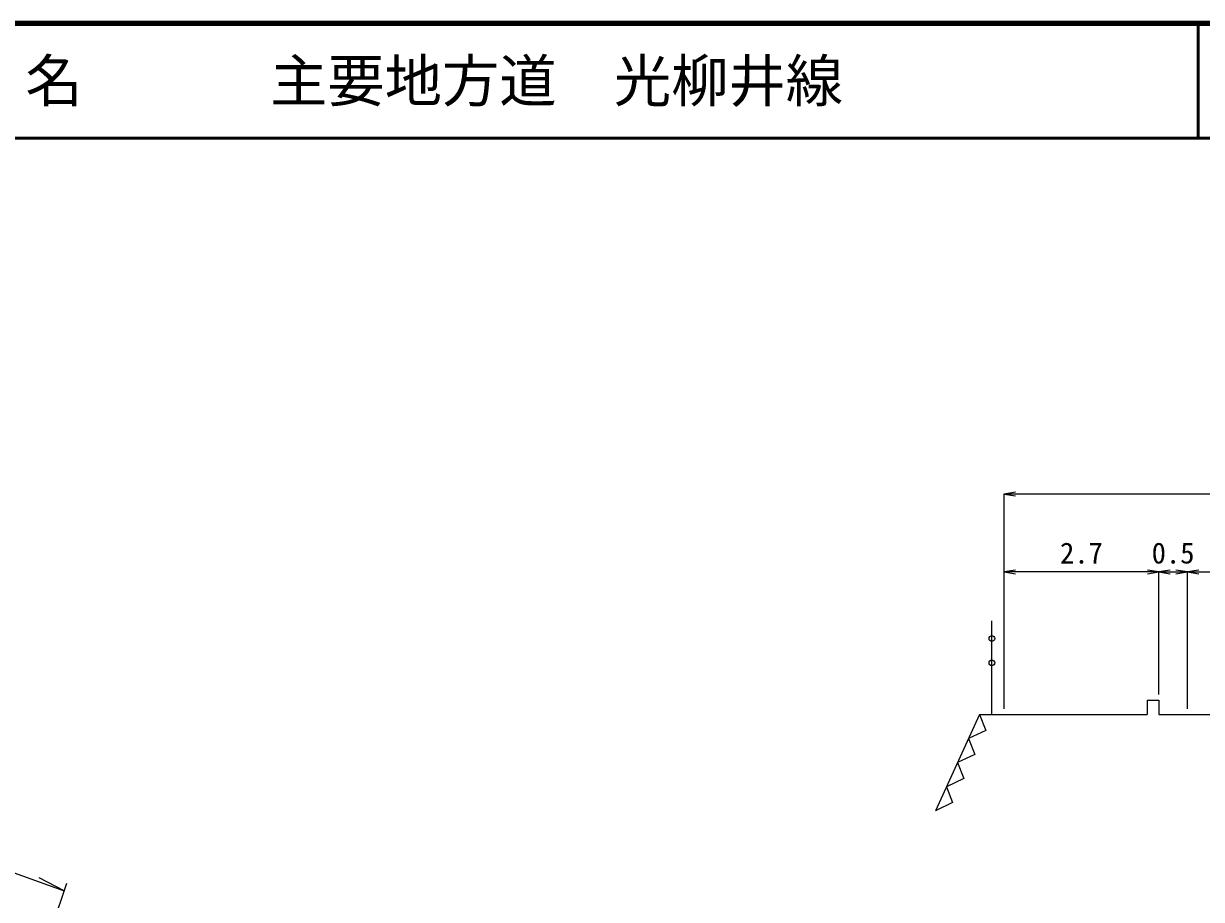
# Model space of a CAD drawing. Units: millimetres at full size, sheet at 1:1000, with parts at other scales. Extents: x 40000 to 680000, y 20000 to 380000.
# Drawn here: x 195210 to 298023, y 303490 to 380000 of the extents above; entities that cross this region are included whole.
import ezdxf
from ezdxf.enums import TextEntityAlignment as Align

# ---------------------------------------------------------------- set-up
doc = ezdxf.new("R2010")
doc.units = ezdxf.units.MM
doc.header["$LTSCALE"] = 1000
for name, color, linetype, lineweight in [('M-BGD', 7, 'Continuous', 13), ('M-STR-HTXT', 7, 'Continuous', 13), ('M-TTL', 2, 'Continuous', 140), ('M-TTL-LINE', 7, 'Continuous', 50)]:
    doc.layers.add(name, color=color, linetype=linetype, lineweight=lineweight)
doc.layers.add('M-TTL-TXT', color=7, linetype='Continuous')
doc.styles.add('ＭＳ ゴシック', font='')
doc.styles.get('ＭＳ ゴシック').set_extended_font_data('MS Gothic')

# ---------------------------------------------------------------- blocks, each defined once
blk = doc.blocks.new('open_arrow')
at = {"color": 0, "linetype": 'Continuous', "lineweight": -2}
blk.add_lwpolyline([(7.5, 1.25), (0, 0), (7.5, -1.25)], dxfattribs=at)

msp = doc.modelspace()

# ---------------------------------------------------------------- linework, layer by layer
at = {"layer": 'M-BGD'}
for p, q in [((279731, 319643), (279731, 327842)), ((293299, 320893), (294299, 320893)), ((293299, 320893), (293299, 319643)), ((294299, 320893), (294299, 319643)), ((278663, 319643), (274803, 311239))]:
    msp.add_line(p, q, dxfattribs=at)
for points in [[(294299, 319643), (296799, 319643), (310549, 319643), (324299, 319643), (328299, 319643), (331049, 319643), (332032, 323310), (345285, 323310)], [(278663, 319643), (279201, 318261), (277698, 317542)], [(278663, 319643), (280799, 319643), (293299, 319643)], [(277698, 317542), (278236, 316159), (276733, 315441)], [(276733, 315441), (277271, 314058), (275768, 313340)], [(275768, 313340), (276305, 311957), (274803, 311239)]]:
    msp.add_lwpolyline(points, dxfattribs=at)
for centre in [(279731, 326277), (279731, 324158)]:
    msp.add_circle(centre, 250, dxfattribs=at)
at = {"layer": 'M-STR-HTXT'}
for p, q in [((280799, 320143), (280799, 338907)), ((331049, 338906), (280799, 338906)), ((121153, 332314), (198749, 304232)), ((294299, 332096), (280799, 332096)), ((294299, 321393), (294299, 332097)), ((294299, 332096), (296799, 332096)), ((296799, 320143), (296799, 332097)), ((296799, 332096), (310549, 332096)), ((198749, 304232), (196579, 305381)), ((190541, 279713), (198974, 304906))]:
    msp.add_line(p, q, dxfattribs=at)
at = {"layer": 'M-TTL'}
msp.add_line((680000, 380000), (40000, 380000), dxfattribs=at)
at = {"layer": 'M-TTL-LINE'}
for p, q in [((297750, 380000), (297750, 370000)), ((40000, 370000), (680000, 370000))]:
    msp.add_line(p, q, dxfattribs=at)

# ---------------------------------------------------------------- block references
at = {"layer": 'M-STR-HTXT', "xscale": 133, "yscale": 133}
for p in [(280799, 338906), (280799, 332096), (294299, 332096), (296799, 332096)]:
    msp.add_blockref('open_arrow', p, dxfattribs=at)
at = {"layer": 'M-STR-HTXT', "xscale": 133, "yscale": 133, "rotation": 180}
for p in [(294299, 332096), (296799, 332096)]:
    msp.add_blockref('open_arrow', p, dxfattribs=at)

# ---------------------------------------------------------------- texts
at = {"layer": 'M-STR-HTXT', "style": 'ＭＳ ゴシック'}
for s, p in [('2.7', (287549, 332284)), ('0.5', (295549, 332284))]:
    msp.add_text(s, height=1833, dxfattribs=at).set_placement(p, align=Align.BOTTOM_CENTER)
at = {"layer": 'M-TTL-TXT', "style": 'ＭＳ ゴシック'}
for s, p in [('路 線 名', (180380, 375000)), ('主要地方道\u3000光柳井線', (216734, 375000))]:
    msp.add_text(s, height=3666, dxfattribs=at).set_placement(p, align=Align.MIDDLE_LEFT)

doc.saveas('drawing.dxf')
